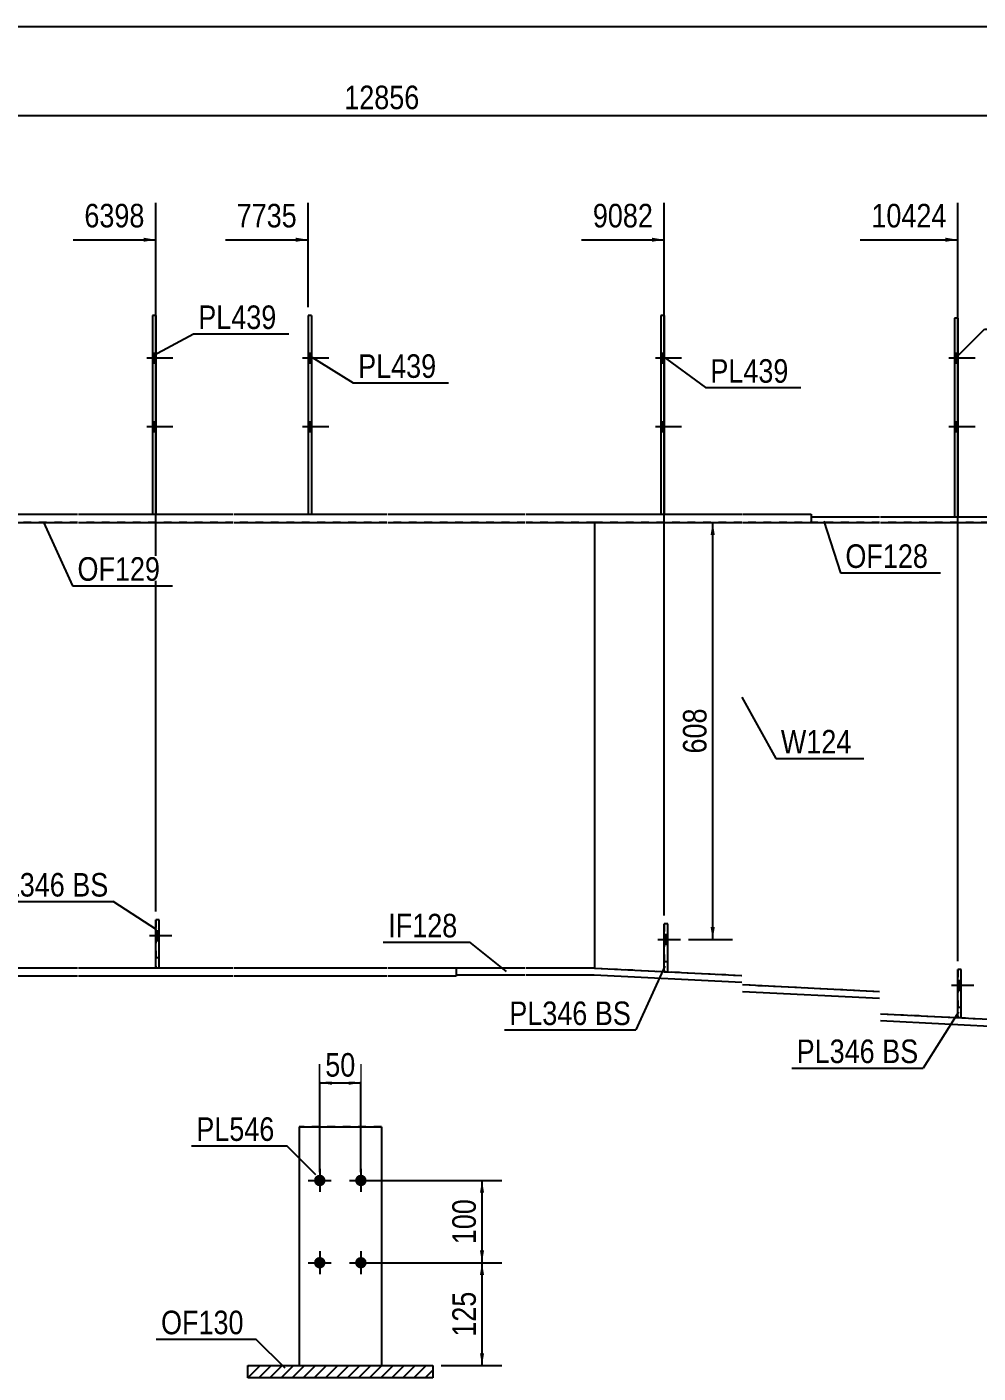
# Model space of a CAD drawing. Header units: millimetres. Extents: x -1024 to -622, y -183 to 94.
# Drawn here: x -865 to -749.4, y -70.1 to 93.6 of the extents above; entities that cross this region are included whole.
import ezdxf

# ---------------------------------------------------------------- set-up
doc = ezdxf.new("R2010")
doc.units = ezdxf.units.MM
doc.linetypes.add('DXK_LINE_DOT1', pattern=[1.8814, 0.9407, -0.9407])
doc.linetypes.add('DXK_LINE_DOT2', pattern=[3.9198, 1.9599, -1.9599])
doc.styles.add('Arial Narrow', font='ARIALN.TTF', dxfattribs={"height": 0.2})

# ---------------------------------------------------------------- blocks, each defined once
blk = doc.blocks.new('Unknown-624476722-1210')
at = {"color": 5, "linetype": 'Continuous'}
blk.add_line((-621.94, 93.57), (-1021.94, 93.57), dxfattribs=at)
blk = doc.blocks.new('Part-624476722-2227 - 1640')
at = {"color": 7, "linetype": 'DXK_LINE_DOT1'}
for p, q in [((-787.53, -15.44), (-787.53, -21.26)), ((-787.11, -15.44), (-787.53, -15.44)), ((-787.11, -21.27), (-787.11, -15.44)), ((-787.31, -21.27), (-787.11, -21.27))]:
    blk.add_line(p, q, dxfattribs=at)
blk = doc.blocks.new('Part-624476722-2053 - 1640')
at = {"color": 2, "linetype": 'Continuous'}
for p, q in [((-830.42, 58.5), (-830.83, 58.5)), ((-830.83, 58.5), (-830.83, 34.33)), ((-830.42, 58.5), (-830.42, 34.33))]:
    blk.add_line(p, q, dxfattribs=at)
at = {"color": 7, "linetype": 'DXK_LINE_DOT1'}
blk.add_line((-830.83, 34.33), (-830.42, 34.33), dxfattribs=at)
blk = doc.blocks.new('Part-624476722-1663 - 1640')
at = {"color": 2, "linetype": 'Continuous'}
for p, q in [((-769.68, 34), (-761.34, 34)), ((-769.68, 34), (-769.68, 33.33)), ((-769.68, 33.33), (-761.34, 33.33)), ((-761.24, 34), (-742.41, 34)), ((-761.24, 33.33), (-742.41, 33.33)), ((-742.31, 34), (-648.14, 34)), ((-742.31, 33.33), (-648.14, 33.33)), ((-648.14, 34), (-648.14, 33.33))]:
    blk.add_line(p, q, dxfattribs=at)
blk = doc.blocks.new('Part-624476722-1685 - 1640')
at = {"color": 2, "linetype": 'Continuous'}
for p, q in [((-867.2, 34.33), (-858.87, 34.33)), ((-867.2, 34.33), (-867.2, 33.33)), ((-867.2, 33.33), (-858.87, 33.33)), ((-858.77, 34.33), (-839.93, 34.33)), ((-858.77, 33.33), (-839.93, 33.33)), ((-839.83, 34.33), (-821.25, 34.33)), ((-839.83, 33.33), (-821.25, 33.33)), ((-821.15, 34.33), (-804.48, 34.33)), ((-821.15, 33.33), (-804.48, 33.33)), ((-804.38, 34.33), (-778.11, 34.33)), ((-804.38, 33.33), (-778.11, 33.33)), ((-778.01, 34.33), (-769.68, 34.33)), ((-778.01, 33.33), (-769.68, 33.33)), ((-769.68, 34.33), (-769.68, 33.33))]:
    blk.add_line(p, q, dxfattribs=at)
blk = doc.blocks.new('Part-624476722-1712 - 1640')
at = {"color": 2, "linetype": 'Continuous'}
for p, q in [((-796.03, 33.33), (-796.03, -20.83)), ((-715.06, 33.33), (-715.06, 19.73)), ((-715.06, -33.33), (-715.06, 14.42))]:
    blk.add_line(p, q, dxfattribs=at)
at = {"color": 7, "linetype": 'DXK_LINE_DOT1'}
for p, q in [((-778.11, 33.33), (-796.03, 33.33)), ((-761.34, 33.33), (-778.01, 33.33)), ((-742.41, 33.33), (-761.24, 33.33)), ((-715.06, 33.33), (-742.31, 33.33)), ((-715.06, 14.42), (-715.06, 33.33)), ((-796.03, -20.83), (-778.11, -21.73)), ((-778.01, -22.84), (-761.34, -23.67)), ((-761.24, -26.38), (-742.41, -27.32)), ((-742.31, -31.97), (-715.06, -33.33))]:
    blk.add_line(p, q, dxfattribs=at)
blk = doc.blocks.new('Part-624476722-1717 - 1640')
at = {"color": 2, "linetype": 'Continuous'}
blk.add_line((-921.58, 33.33), (-921.58, -20.83), dxfattribs=at)
at = {"color": 7, "linetype": 'DXK_LINE_DOT1'}
for p, q in [((-913.25, 33.33), (-921.58, 33.33)), ((-894.32, 33.33), (-913.15, 33.33)), ((-875.63, 33.33), (-894.22, 33.33)), ((-858.87, 33.33), (-875.53, 33.33)), ((-839.93, 33.33), (-858.77, 33.33)), ((-821.25, 33.33), (-839.83, 33.33)), ((-804.48, 33.33), (-821.15, 33.33)), ((-796.03, 33.33), (-804.38, 33.33)), ((-796.03, 33.33), (-796.03, -20.83)), ((-913.25, -20.83), (-921.58, -20.83)), ((-894.32, -20.83), (-913.15, -20.83)), ((-875.63, -20.83), (-894.22, -20.83)), ((-858.87, -20.83), (-875.53, -20.83)), ((-839.93, -20.83), (-858.77, -20.83)), ((-821.25, -20.83), (-839.83, -20.83)), ((-804.48, -20.83), (-821.15, -20.83)), ((-796.03, -20.83), (-804.38, -20.83))]:
    blk.add_line(p, q, dxfattribs=at)
blk = doc.blocks.new('Part-624476722-2237 - 1640')
at = {"color": 2, "linetype": 'Continuous'}
for p, q in [((-849.35, -20.81), (-849.35, -14.97)), ((-848.93, -14.97), (-849.35, -14.97)), ((-848.93, -20.81), (-848.93, -14.97)), ((-849.35, -20.81), (-848.93, -20.81))]:
    blk.add_line(p, q, dxfattribs=at)
at = {"color": 7, "linetype": 'DXK_LINE_DOT1'}
blk.add_line((-849.35, -19.56), (-848.93, -19.56), dxfattribs=at)
blk = doc.blocks.new('Part-624476722-2217 - 1640')
at = {"color": 2, "linetype": 'Continuous'}
for p, q in [((-787.53, 58.5), (-787.94, 58.5)), ((-787.94, 58.5), (-787.94, 34.33)), ((-787.53, 58.5), (-787.53, 34.33))]:
    blk.add_line(p, q, dxfattribs=at)
at = {"color": 7, "linetype": 'DXK_LINE_DOT1'}
blk.add_line((-787.94, 34.33), (-787.53, 34.33), dxfattribs=at)
blk = doc.blocks.new('Part-624476722-1761 - 1640')
at = {"color": 2, "linetype": 'Continuous'}
for p, q in [((-913.25, -20.83), (-931.45, -20.83)), ((-931.45, -20.83), (-931.45, -21.83)), ((-894.32, -20.83), (-913.15, -20.83)), ((-875.63, -20.83), (-894.22, -20.83)), ((-858.87, -20.83), (-875.53, -20.83)), ((-839.93, -20.83), (-858.77, -20.83)), ((-821.25, -20.83), (-839.83, -20.83)), ((-812.82, -20.83), (-821.15, -20.83)), ((-812.82, -20.83), (-812.82, -21.83)), ((-913.25, -21.83), (-931.45, -21.83)), ((-894.32, -21.83), (-913.15, -21.83)), ((-875.63, -21.83), (-894.22, -21.83)), ((-858.87, -21.83), (-875.53, -21.83)), ((-839.93, -21.83), (-858.77, -21.83)), ((-821.25, -21.83), (-839.83, -21.83)), ((-812.82, -21.83), (-821.15, -21.83))]:
    blk.add_line(p, q, dxfattribs=at)
blk = doc.blocks.new('Part-624476722-1783 - 1640')
at = {"color": 2, "linetype": 'Continuous'}
for p, q in [((-804.48, -20.83), (-812.82, -20.83)), ((-812.82, -20.83), (-812.82, -21.67)), ((-796.03, -20.83), (-804.38, -20.83)), ((-796.03, -20.83), (-778.11, -21.73)), ((-812.82, -21.67), (-804.48, -21.67)), ((-804.38, -21.67), (-796.05, -21.67)), ((-796.05, -21.67), (-778.11, -22.56)), ((-778.01, -22.84), (-761.34, -23.67)), ((-778.01, -23.67), (-761.34, -24.51)), ((-761.24, -26.38), (-742.41, -27.32)), ((-761.24, -27.21), (-742.41, -28.16)), ((-742.31, -31.97), (-715.06, -33.33)), ((-742.31, -32.81), (-715.1, -34.17)), ((-715.06, -33.33), (-715.1, -34.17))]:
    blk.add_line(p, q, dxfattribs=at)
blk = doc.blocks.new('Part-624476722-2011 - 1640')
at = {"color": 2, "linetype": 'Continuous'}
for p, q in [((-751.83, 58.17), (-752.24, 58.17)), ((-752.24, 58.17), (-752.24, 34)), ((-751.83, 58.17), (-751.83, 34))]:
    blk.add_line(p, q, dxfattribs=at)
at = {"color": 7, "linetype": 'DXK_LINE_DOT1'}
blk.add_line((-752.24, 34), (-751.83, 34), dxfattribs=at)
blk = doc.blocks.new('Part-624476722-2222 - 1640')
at = {"color": 2, "linetype": 'Continuous'}
for p, q in [((-787.53, -21.26), (-787.53, -15.44)), ((-787.11, -15.44), (-787.53, -15.44)), ((-787.11, -21.27), (-787.11, -15.44)), ((-787.31, -21.27), (-787.11, -21.27))]:
    blk.add_line(p, q, dxfattribs=at)
at = {"color": 7, "linetype": 'DXK_LINE_DOT1'}
for p, q in [((-787.53, -20.02), (-787.11, -20.02)), ((-787.53, -21.27), (-787.53, -21.26)), ((-787.53, -21.27), (-787.31, -21.27))]:
    blk.add_line(p, q, dxfattribs=at)
blk = doc.blocks.new('Part-624476722-2207 - 1640')
at = {"color": 2, "linetype": 'Continuous'}
for p, q in [((-751.83, -26.84), (-751.83, -21)), ((-751.41, -21), (-751.83, -21)), ((-751.41, -26.84), (-751.41, -21)), ((-751.83, -26.84), (-751.41, -26.84))]:
    blk.add_line(p, q, dxfattribs=at)
at = {"color": 7, "linetype": 'DXK_LINE_DOT1'}
blk.add_line((-751.83, -25.59), (-751.41, -25.59), dxfattribs=at)
blk = doc.blocks.new('Part-624476722-2212 - 1640')
at = {"color": 7, "linetype": 'DXK_LINE_DOT1'}
for p, q in [((-751.83, -21), (-751.83, -26.84)), ((-751.41, -21), (-751.83, -21)), ((-751.41, -26.84), (-751.41, -21)), ((-751.83, -26.84), (-751.41, -26.84))]:
    blk.add_line(p, q, dxfattribs=at)
blk = doc.blocks.new('Part-624476722-2232 - 1640')
at = {"color": 2, "linetype": 'Continuous'}
for p, q in [((-849.35, 58.5), (-849.77, 58.5)), ((-849.77, 58.5), (-849.77, 34.33)), ((-849.35, 58.5), (-849.35, 34.33))]:
    blk.add_line(p, q, dxfattribs=at)
at = {"color": 7, "linetype": 'DXK_LINE_DOT1'}
blk.add_line((-849.77, 34.33), (-849.35, 34.33), dxfattribs=at)
blk = doc.blocks.new('Part-624476722-2242 - 1640')
at = {"color": 7, "linetype": 'DXK_LINE_DOT1'}
for p, q in [((-849.35, -14.97), (-849.35, -20.81)), ((-848.93, -14.97), (-849.35, -14.97)), ((-848.93, -20.81), (-848.93, -14.97)), ((-849.35, -20.81), (-848.93, -20.81))]:
    blk.add_line(p, q, dxfattribs=at)
blk = doc.blocks.new('Bolt-624476722-2249 - 1640')
at = {"linetype": 'Continuous'}
for points in [[(-751.83, 52.75), (-751.83, 53.91), (-752.24, 53.91), (-752.24, 52.75)], [(-751.83, 52.75), (-751.83, 53.91), (-752.24, 53.91), (-752.24, 52.75)], [(-751.83, 44.41), (-751.83, 45.58), (-752.24, 45.58), (-752.24, 44.41)], [(-751.83, 44.41), (-751.83, 45.58), (-752.24, 45.58), (-752.24, 44.41)]]:
    blk.add_hatch(color=3, dxfattribs=at).paths.add_polyline_path(points)
at = {"color": 3, "linetype": 'Continuous'}
for p, q in [((-752.91, 53.33), (-749.74, 53.33)), ((-752.91, 53.33), (-749.74, 53.33)), ((-752.24, 53.91), (-751.83, 53.91)), ((-752.24, 53.91), (-751.83, 53.91)), ((-752.24, 52.75), (-751.83, 52.75)), ((-752.24, 52.75), (-751.83, 52.75)), ((-752.91, 45), (-749.74, 45)), ((-752.91, 45), (-749.74, 45)), ((-752.24, 45.58), (-751.83, 45.58)), ((-752.24, 45.58), (-751.83, 45.58)), ((-752.24, 44.41), (-751.83, 44.41)), ((-752.24, 44.41), (-751.83, 44.41))]:
    blk.add_line(p, q, dxfattribs=at)
blk = doc.blocks.new('Bolt-624476722-2254 - 1640')
at = {"linetype": 'Continuous'}
for points in [[(-830.42, 52.75), (-830.42, 53.91), (-830.83, 53.91), (-830.83, 52.75)], [(-830.42, 52.75), (-830.42, 53.91), (-830.83, 53.91), (-830.83, 52.75)], [(-830.42, 44.41), (-830.42, 45.58), (-830.83, 45.58), (-830.83, 44.41)], [(-830.42, 44.41), (-830.42, 45.58), (-830.83, 45.58), (-830.83, 44.41)]]:
    blk.add_hatch(color=3, dxfattribs=at).paths.add_polyline_path(points)
at = {"color": 3, "linetype": 'Continuous'}
for p, q in [((-831.5, 53.33), (-828.33, 53.33)), ((-831.5, 53.33), (-828.33, 53.33)), ((-830.83, 53.91), (-830.42, 53.91)), ((-830.83, 53.91), (-830.42, 53.91)), ((-830.83, 52.75), (-830.42, 52.75)), ((-830.83, 52.75), (-830.42, 52.75)), ((-831.5, 45), (-828.33, 45)), ((-831.5, 45), (-828.33, 45)), ((-830.83, 45.58), (-830.42, 45.58)), ((-830.83, 45.58), (-830.42, 45.58)), ((-830.83, 44.41), (-830.42, 44.41)), ((-830.83, 44.41), (-830.42, 44.41))]:
    blk.add_line(p, q, dxfattribs=at)
blk = doc.blocks.new('Bolt-624476722-2263 - 1640')
at = {"linetype": 'Continuous'}
blk.add_hatch(color=3, dxfattribs=at).paths.add_polyline_path([(-751.41, -23.5), (-751.41, -22.34), (-751.83, -22.34), (-751.83, -23.5)])
at = {"color": 3, "linetype": 'Continuous'}
for p, q in [((-751.83, -22.34), (-751.41, -22.34)), ((-752.62, -22.92), (-749.87, -22.92)), ((-751.83, -23.5), (-751.41, -23.5))]:
    blk.add_line(p, q, dxfattribs=at)
blk = doc.blocks.new('Bolt-624476722-2264 - 1640')
at = {"color": 3, "linetype": 'DXK_LINE_DOT2'}
for p, q in [((-751.83, -22.34), (-751.41, -22.34)), ((-752.62, -22.92), (-749.87, -22.92)), ((-751.83, -23.5), (-751.41, -23.5))]:
    blk.add_line(p, q, dxfattribs=at)
blk = doc.blocks.new('Bolt-624476722-2265 - 1640')
at = {"linetype": 'Continuous'}
for points in [[(-787.53, 52.75), (-787.53, 53.91), (-787.94, 53.91), (-787.94, 52.75)], [(-787.53, 52.75), (-787.53, 53.91), (-787.94, 53.91), (-787.94, 52.75)], [(-787.53, 44.41), (-787.53, 45.58), (-787.94, 45.58), (-787.94, 44.41)], [(-787.53, 44.41), (-787.53, 45.58), (-787.94, 45.58), (-787.94, 44.41)]]:
    blk.add_hatch(color=3, dxfattribs=at).paths.add_polyline_path(points)
at = {"color": 3, "linetype": 'Continuous'}
for p, q in [((-788.61, 53.33), (-785.44, 53.33)), ((-788.61, 53.33), (-785.44, 53.33)), ((-787.94, 53.91), (-787.53, 53.91)), ((-787.94, 53.91), (-787.53, 53.91)), ((-787.94, 52.75), (-787.53, 52.75)), ((-787.94, 52.75), (-787.53, 52.75)), ((-788.61, 45), (-785.44, 45)), ((-788.61, 45), (-785.44, 45)), ((-787.94, 45.58), (-787.53, 45.58)), ((-787.94, 45.58), (-787.53, 45.58)), ((-787.94, 44.41), (-787.53, 44.41)), ((-787.94, 44.41), (-787.53, 44.41))]:
    blk.add_line(p, q, dxfattribs=at)
blk = doc.blocks.new('Bolt-624476722-2266 - 1640')
at = {"linetype": 'Continuous'}
blk.add_hatch(color=3, dxfattribs=at).paths.add_polyline_path([(-787.11, -17.94), (-787.11, -16.77), (-787.53, -16.77), (-787.53, -17.94)])
at = {"color": 3, "linetype": 'Continuous'}
for p, q in [((-788.32, -17.35), (-785.57, -17.35)), ((-787.53, -16.77), (-787.11, -16.77)), ((-787.53, -17.94), (-787.11, -17.94))]:
    blk.add_line(p, q, dxfattribs=at)
blk = doc.blocks.new('Bolt-624476722-2267 - 1640')
at = {"color": 3, "linetype": 'DXK_LINE_DOT2'}
for p, q in [((-788.32, -17.35), (-785.57, -17.35)), ((-787.53, -16.77), (-787.11, -16.77)), ((-787.53, -17.94), (-787.11, -17.94))]:
    blk.add_line(p, q, dxfattribs=at)
blk = doc.blocks.new('Bolt-624476722-2268 - 1640')
at = {"linetype": 'Continuous'}
for points in [[(-849.35, 52.75), (-849.35, 53.91), (-849.77, 53.91), (-849.77, 52.75)], [(-849.35, 52.75), (-849.35, 53.91), (-849.77, 53.91), (-849.77, 52.75)], [(-849.35, 44.41), (-849.35, 45.58), (-849.77, 45.58), (-849.77, 44.41)], [(-849.35, 44.41), (-849.35, 45.58), (-849.77, 45.58), (-849.77, 44.41)]]:
    blk.add_hatch(color=3, dxfattribs=at).paths.add_polyline_path(points)
at = {"color": 3, "linetype": 'Continuous'}
for p, q in [((-850.43, 53.33), (-847.27, 53.33)), ((-850.43, 53.33), (-847.27, 53.33)), ((-849.77, 53.91), (-849.35, 53.91)), ((-849.77, 53.91), (-849.35, 53.91)), ((-849.77, 52.75), (-849.35, 52.75)), ((-849.77, 52.75), (-849.35, 52.75)), ((-850.43, 45), (-847.27, 45)), ((-850.43, 45), (-847.27, 45)), ((-849.77, 45.58), (-849.35, 45.58)), ((-849.77, 45.58), (-849.35, 45.58)), ((-849.77, 44.41), (-849.35, 44.41)), ((-849.77, 44.41), (-849.35, 44.41))]:
    blk.add_line(p, q, dxfattribs=at)
blk = doc.blocks.new('Bolt-624476722-2269 - 1640')
at = {"linetype": 'Continuous'}
blk.add_hatch(color=3, dxfattribs=at).paths.add_polyline_path([(-848.93, -17.47), (-848.93, -16.31), (-849.35, -16.31), (-849.35, -17.47)])
at = {"color": 3, "linetype": 'Continuous'}
for p, q in [((-849.35, -16.31), (-848.93, -16.31)), ((-850.14, -16.89), (-847.39, -16.89)), ((-849.35, -17.47), (-848.93, -17.47))]:
    blk.add_line(p, q, dxfattribs=at)
blk = doc.blocks.new('Bolt-624476722-2270 - 1640')
at = {"color": 3, "linetype": 'DXK_LINE_DOT2'}
for p, q in [((-849.35, -16.31), (-848.93, -16.31)), ((-850.14, -16.89), (-847.39, -16.89)), ((-849.35, -17.47), (-848.93, -17.47))]:
    blk.add_line(p, q, dxfattribs=at)
blk = doc.blocks.new('Bolt-624476722-1263 - 1257')
at = {"linetype": 'Continuous'}
for points in [[(-828.72, -46.65, -1), (-830.12, -46.65, -1)], [(-823.72, -46.65, -1), (-825.12, -46.65, -1)], [(-828.72, -56.65, -1), (-830.12, -56.65, -1)], [(-823.72, -56.65, -1), (-825.12, -56.65, -1)]]:
    blk.add_hatch(color=3, dxfattribs=at).paths.add_polyline_path(points)
at = {"color": 3, "linetype": 'Continuous'}
for p, q in [((-829.42, -45.25), (-829.42, -48.05)), ((-824.42, -45.25), (-824.42, -48.05)), ((-830.82, -46.65), (-828.02, -46.65)), ((-825.82, -46.65), (-823.02, -46.65)), ((-829.42, -55.25), (-829.42, -58.05)), ((-824.42, -55.25), (-824.42, -58.05)), ((-830.82, -56.65), (-828.02, -56.65)), ((-825.82, -56.65), (-823.02, -56.65))]:
    blk.add_line(p, q, dxfattribs=at)
blk = doc.blocks.new('Part-624476722-1354 - 1257')
at = {"color": 2, "linetype": 'Continuous'}
for p, q in [((-831.92, -40.15), (-831.92, -69.15)), ((-831.92, -40.15), (-821.92, -40.15)), ((-821.92, -40.15), (-821.92, -69.15))]:
    blk.add_line(p, q, dxfattribs=at)
at = {"color": 7, "linetype": 'DXK_LINE_DOT1'}
for p, q in [((-821.92, -40.15), (-831.92, -40.15)), ((-831.92, -69.15), (-821.92, -69.15))]:
    blk.add_line(p, q, dxfattribs=at)
blk = doc.blocks.new('Part-624476722-1410 - 1257')
at = {"linetype": 'Continuous'}
h = blk.add_hatch(dxfattribs=at)
h.set_pattern_fill('', scale=0.3, style=0, pattern_type=0)
h.set_pattern_definition([(45, (-838.1694, -70.6488), (-0.67352, 0.67352), [])])
h.paths.add_polyline_path([(-838.17, -69.15), (-838.17, -70.65), (-815.67, -70.65), (-815.67, -69.15)])
at = {"color": 2, "linetype": 'Continuous'}
for p, q in [((-838.17, -70.65), (-838.17, -69.15)), ((-838.17, -69.15), (-815.67, -69.15)), ((-815.67, -69.15), (-815.67, -70.65)), ((-815.67, -70.65), (-838.17, -70.65))]:
    blk.add_line(p, q, dxfattribs=at)
blk = doc.blocks.new('StraightDimension-624476722-2340 - 1640')
at = {"linetype": 'Continuous'}
blk.add_hatch(color=7, dxfattribs=at).paths.add_polyline_path([(-789.03, 67.95), (-787.53, 67.7), (-789.03, 67.45)])
at = {"color": 7, "linetype": 'Continuous'}
for p, q in [((-787.53, -14.44), (-787.53, 72.2)), ((-797.59, 67.7), (-787.53, 67.7))]:
    blk.add_line(p, q, dxfattribs=at)
at = {"color": 0}
blk.add_wipeout([(-788.3, 68.6), (-788.3, 72.8), (-796.81, 72.8), (-796.81, 68.6)], dxfattribs=at)
at = {"color": 3, "style": 'Arial Narrow'}
blk.add_text('9082', height=2.863, dxfattribs=at).set_placement((-796.21, 69.2))
blk = doc.blocks.new('StraightDimension-624476722-2339 - 1640')
at = {"linetype": 'Continuous'}
blk.add_hatch(color=7, dxfattribs=at).paths.add_polyline_path([(-753.33, 67.95), (-751.83, 67.7), (-753.33, 67.45)])
at = {"color": 7, "linetype": 'Continuous'}
for p, q in [((-751.83, -20), (-751.83, 72.2)), ((-763.72, 67.7), (-751.83, 67.7))]:
    blk.add_line(p, q, dxfattribs=at)
at = {"color": 0}
blk.add_wipeout([(-752.6, 68.6), (-752.6, 72.8), (-762.94, 72.8), (-762.94, 68.6)], dxfattribs=at)
at = {"color": 3, "style": 'Arial Narrow'}
blk.add_text('10424', height=2.863, dxfattribs=at).set_placement((-762.34, 69.2))
blk = doc.blocks.new('StraightDimension-624476722-2341 - 1640')
at = {"linetype": 'Continuous'}
blk.add_hatch(color=7, dxfattribs=at).paths.add_polyline_path([(-832.33, 67.95), (-830.83, 67.7), (-832.33, 67.45)])
at = {"color": 7, "linetype": 'Continuous'}
for p, q in [((-830.83, 59.5), (-830.83, 72.2)), ((-840.89, 67.7), (-830.83, 67.7))]:
    blk.add_line(p, q, dxfattribs=at)
at = {"color": 0}
blk.add_wipeout([(-831.61, 68.6), (-831.61, 72.8), (-840.12, 72.8), (-840.12, 68.6)], dxfattribs=at)
at = {"color": 3, "style": 'Arial Narrow'}
blk.add_text('7735', height=2.863, dxfattribs=at).set_placement((-839.52, 69.2))
blk = doc.blocks.new('StraightDimension-624476722-2342 - 1640')
at = {"linetype": 'Continuous'}
blk.add_hatch(color=7, dxfattribs=at).paths.add_polyline_path([(-850.85, 67.95), (-849.35, 67.7), (-850.85, 67.45)])
at = {"color": 7, "linetype": 'Continuous'}
for p, q in [((-849.35, -13.97), (-849.35, 72.2)), ((-859.41, 67.7), (-849.35, 67.7))]:
    blk.add_line(p, q, dxfattribs=at)
at = {"color": 0}
blk.add_wipeout([(-850.12, 68.6), (-850.12, 72.8), (-858.64, 72.8), (-858.64, 68.6)], dxfattribs=at)
at = {"color": 3, "style": 'Arial Narrow'}
blk.add_text('6398', height=2.863, dxfattribs=at).set_placement((-858.04, 69.2))
blk = doc.blocks.new('StraightDimension-624476722-2515 - 1640')
at = {"linetype": 'Continuous'}
for points in [[(-781.89, 31.83), (-781.64, 33.33), (-781.39, 31.83)], [(-781.39, -15.85), (-781.64, -17.35), (-781.89, -15.85)]]:
    blk.add_hatch(color=7, dxfattribs=at).paths.add_polyline_path(points)
at = {"color": 7, "linetype": 'Continuous'}
for p, q in [((-784.59, 33.33), (-779.24, 33.33)), ((-781.64, -17.35), (-781.64, 33.33)), ((-784.59, -17.35), (-779.24, -17.35))]:
    blk.add_line(p, q, dxfattribs=at)
at = {"color": 0}
blk.add_wipeout([(-781.79, 11.33), (-785.99, 11.33), (-785.99, 4.65), (-781.79, 4.65)], dxfattribs=at)
at = {"color": 3, "style": 'Arial Narrow'}
blk.add_text('608', height=2.863, rotation=90.0002, dxfattribs=at).set_placement((-782.39, 5.25))
blk = doc.blocks.new('StraightDimension-624476722-7297 - 1640')
at = {"color": 7, "linetype": 'Continuous'}
blk.add_line((-1000, 82.82), (-643.73, 82.82), dxfattribs=at)
at = {"color": 0}
blk.add_wipeout([(-816.7, 82.97), (-816.7, 87.17), (-827.04, 87.17), (-827.04, 82.97)], dxfattribs=at)
at = {"color": 3, "style": 'Arial Narrow'}
blk.add_text('12856', height=2.863, dxfattribs=at).set_placement((-826.44, 83.57))
blk = doc.blocks.new('StraightDimension-624476722-1456 - 1257')
at = {"linetype": 'Continuous'}
for points in [[(-827.92, -35.03), (-829.42, -34.78), (-827.92, -34.53)], [(-825.92, -34.53), (-824.42, -34.78), (-825.92, -35.03)]]:
    blk.add_hatch(color=7, dxfattribs=at).paths.add_polyline_path(points)
at = {"color": 7, "linetype": 'Continuous'}
for p, q in [((-829.42, -45.65), (-829.42, -32.53)), ((-824.42, -45.65), (-824.42, -32.53)), ((-829.42, -34.78), (-824.42, -34.78))]:
    blk.add_line(p, q, dxfattribs=at)
at = {"color": 0}
blk.add_wipeout([(-824.49, -34.63), (-824.49, -30.43), (-829.35, -30.43), (-829.35, -34.63)], dxfattribs=at)
at = {"color": 3, "style": 'Arial Narrow'}
blk.add_text('50', height=2.863, dxfattribs=at).set_placement((-828.75, -34.03))
blk = doc.blocks.new('StraightDimension-624476722-1475 - 1257')
at = {"linetype": 'Continuous'}
for points in [[(-809.94, -48.15), (-809.69, -46.65), (-809.44, -48.15)], [(-809.44, -55.15), (-809.69, -56.65), (-809.94, -55.15)]]:
    blk.add_hatch(color=7, dxfattribs=at).paths.add_polyline_path(points)
at = {"color": 7, "linetype": 'Continuous'}
for p, q in [((-823.42, -46.65), (-807.29, -46.65)), ((-809.69, -56.65), (-809.69, -46.65)), ((-823.42, -56.65), (-807.29, -56.65))]:
    blk.add_line(p, q, dxfattribs=at)
at = {"color": 0}
blk.add_wipeout([(-809.84, -48.31), (-814.04, -48.31), (-814.04, -55), (-809.84, -55)], dxfattribs=at)
at = {"color": 3, "style": 'Arial Narrow'}
blk.add_text('100', height=2.863, rotation=90.0002, dxfattribs=at).set_placement((-810.44, -54.4))
blk = doc.blocks.new('StraightDimension-624476722-1485 - 1257')
at = {"linetype": 'Continuous'}
for points in [[(-809.94, -58.15), (-809.69, -56.65), (-809.44, -58.15)], [(-809.44, -67.65), (-809.69, -69.15), (-809.94, -67.65)]]:
    blk.add_hatch(color=7, dxfattribs=at).paths.add_polyline_path(points)
at = {"color": 7, "linetype": 'Continuous'}
for p, q in [((-823.42, -56.65), (-807.29, -56.65)), ((-809.69, -69.15), (-809.69, -56.65)), ((-814.67, -69.15), (-807.29, -69.15))]:
    blk.add_line(p, q, dxfattribs=at)
at = {"color": 0}
blk.add_wipeout([(-809.84, -59.56), (-814.04, -59.56), (-814.04, -66.24), (-809.84, -66.24)], dxfattribs=at)
at = {"color": 3, "style": 'Arial Narrow'}
blk.add_text('125', height=2.863, rotation=90.0002, dxfattribs=at).set_placement((-810.44, -65.64))
blk = doc.blocks.new('Mark-624476722-1681 - 1640')
at = {"color": 0}
blk.add_wipeout([(-848.83, 26.25), (-848.83, 29.25), (-858.88, 29.25), (-858.88, 26.25)], dxfattribs=at)
blk.add_wipeout([(-848.83, 26.25), (-848.83, 29.25), (-858.88, 29.25), (-858.88, 26.25)], dxfattribs=at)
at = {"color": 7, "linetype": 'Continuous'}
for p, q in [((-863.01, 33.39), (-859.48, 25.65)), ((-859.48, 25.65), (-847.33, 25.65))]:
    blk.add_line(p, q, dxfattribs=at)
at = {"color": 3, "style": 'Arial Narrow'}
blk.add_text('OF129', height=2.863, dxfattribs=at).set_placement((-858.88, 26.25))
blk = doc.blocks.new('Mark-624476722-1659 - 1640')
at = {"color": 0}
blk.add_wipeout([(-755.45, 27.81), (-755.45, 30.81), (-765.5, 30.81), (-765.5, 27.81)], dxfattribs=at)
blk.add_wipeout([(-755.45, 27.81), (-755.45, 30.81), (-765.5, 30.81), (-765.5, 27.81)], dxfattribs=at)
at = {"color": 7, "linetype": 'Continuous'}
for p, q in [((-768.12, 33.48), (-766.1, 27.21)), ((-766.1, 27.21), (-753.95, 27.21))]:
    blk.add_line(p, q, dxfattribs=at)
at = {"color": 3, "style": 'Arial Narrow'}
blk.add_text('OF128', height=2.863, dxfattribs=at).set_placement((-765.5, 27.81))
blk = doc.blocks.new('Mark-624476722-1708 - 1640')
at = {"color": 0}
blk.add_wipeout([(-764.77, 5.25), (-764.77, 8.25), (-773.35, 8.25), (-773.35, 5.25)], dxfattribs=at)
blk.add_wipeout([(-764.77, 5.25), (-764.77, 8.25), (-773.35, 8.25), (-773.35, 5.25)], dxfattribs=at)
at = {"color": 7, "linetype": 'Continuous'}
for p, q in [((-778.08, 12.09), (-773.95, 4.65)), ((-773.95, 4.65), (-763.27, 4.65))]:
    blk.add_line(p, q, dxfattribs=at)
at = {"color": 3, "style": 'Arial Narrow'}
blk.add_text('W124', height=2.863, dxfattribs=at).set_placement((-773.35, 5.25))
blk = doc.blocks.new('Mark-624476722-2049 - 1640')
at = {"color": 0}
blk.add_wipeout([(-815.25, 50.91), (-815.25, 53.91), (-824.75, 53.91), (-824.75, 50.91)], dxfattribs=at)
blk.add_wipeout([(-815.25, 50.91), (-815.25, 53.91), (-824.75, 53.91), (-824.75, 50.91)], dxfattribs=at)
at = {"color": 7, "linetype": 'Continuous'}
for p, q in [((-830.72, 53.64), (-825.35, 50.31)), ((-825.35, 50.31), (-813.75, 50.31))]:
    blk.add_line(p, q, dxfattribs=at)
at = {"color": 3, "style": 'Arial Narrow'}
blk.add_text('PL439', height=2.863, dxfattribs=at).set_placement((-824.75, 50.91))
blk = doc.blocks.new('Mark-624476722-1779 - 1640')
at = {"color": 7, "linetype": 'Continuous'}
blk.add_line((-806.73, -21.23), (-811.19, -17.7), dxfattribs=at)
at = {"color": 0}
blk.add_wipeout([(-812.69, -17.1), (-812.69, -14.1), (-821.09, -14.1), (-821.09, -17.1)], dxfattribs=at)
blk.add_wipeout([(-812.69, -17.1), (-812.69, -14.1), (-821.09, -14.1), (-821.09, -17.1)], dxfattribs=at)
at = {"color": 7, "linetype": 'Continuous'}
blk.add_line((-821.69, -17.7), (-811.19, -17.7), dxfattribs=at)
at = {"color": 3, "style": 'Arial Narrow'}
blk.add_text('IF128', height=2.863, dxfattribs=at).set_placement((-821.09, -17.1))
blk = doc.blocks.new('Mark-624476722-5129 - 1640')
at = {"color": 0}
blk.add_wipeout([(-738.49, 57.44), (-738.49, 60.44), (-748, 60.44), (-748, 57.44)], dxfattribs=at)
blk.add_wipeout([(-738.49, 57.44), (-738.49, 60.44), (-748, 60.44), (-748, 57.44)], dxfattribs=at)
at = {"color": 7, "linetype": 'Continuous'}
for p, q in [((-752.13, 53.31), (-748.6, 56.84)), ((-748.6, 56.84), (-736.99, 56.84))]:
    blk.add_line(p, q, dxfattribs=at)
at = {"color": 3, "style": 'Arial Narrow'}
blk.add_text('PL360', height=2.863, dxfattribs=at).set_placement((-748, 57.44))
blk = doc.blocks.new('Mark-624476722-2228 - 1640')
at = {"color": 0}
blk.add_wipeout([(-834.68, 56.85), (-834.68, 59.85), (-844.19, 59.85), (-844.19, 56.85)], dxfattribs=at)
blk.add_wipeout([(-834.68, 56.85), (-834.68, 59.85), (-844.19, 59.85), (-844.19, 56.85)], dxfattribs=at)
at = {"color": 7, "linetype": 'Continuous'}
for p, q in [((-849.66, 53.64), (-844.79, 56.25)), ((-844.79, 56.25), (-833.18, 56.25))]:
    blk.add_line(p, q, dxfattribs=at)
at = {"color": 3, "style": 'Arial Narrow'}
blk.add_text('PL439', height=2.863, dxfattribs=at).set_placement((-844.19, 56.85))
blk = doc.blocks.new('Mark-624476722-2213 - 1640')
at = {"color": 0}
blk.add_wipeout([(-772.42, 50.32), (-772.42, 53.32), (-781.92, 53.32), (-781.92, 50.32)], dxfattribs=at)
blk.add_wipeout([(-772.42, 50.32), (-772.42, 53.32), (-781.92, 53.32), (-781.92, 50.32)], dxfattribs=at)
at = {"color": 7, "linetype": 'Continuous'}
for p, q in [((-787.83, 53.64), (-782.52, 49.72)), ((-782.52, 49.72), (-770.92, 49.72))]:
    blk.add_line(p, q, dxfattribs=at)
at = {"color": 3, "style": 'Arial Narrow'}
blk.add_text('PL439', height=2.863, dxfattribs=at).set_placement((-781.92, 50.32))
blk = doc.blocks.new('MarkSet-624476722-2855 - 1640')
at = {"color": 0}
for points in [[(-761.92, -32.38), (-761.92, -29.38), (-771.43, -29.38), (-771.43, -32.38)], [(-756.64, -32.38), (-756.64, -29.38), (-761.02, -29.38), (-761.02, -32.38)]]:
    blk.add_wipeout(points, dxfattribs=at)
for points in [[(-761.92, -32.38), (-761.92, -29.38), (-771.43, -29.38), (-771.43, -32.38)], [(-756.64, -32.38), (-756.64, -29.38), (-761.02, -29.38), (-761.02, -32.38)]]:
    blk.add_wipeout(points, dxfattribs=at)
at = {"color": 7, "linetype": 'Continuous'}
for p in [(-751.75, -26.19), (-772.03, -32.98)]:
    blk.add_line(p, (-756.04, -32.98), dxfattribs=at)
at = {"color": 3, "style": 'Arial Narrow'}
for s, p in [('PL346', (-771.43, -32.38)), ('BS', (-761.02, -32.38))]:
    blk.add_text(s, height=2.863, dxfattribs=at).set_placement(p)
blk = doc.blocks.new('MarkSet-624476722-2873 - 1640')
at = {"color": 0}
for points in [[(-860.41, -12.14), (-860.41, -9.14), (-869.91, -9.14), (-869.91, -12.14)], [(-855.13, -12.14), (-855.13, -9.14), (-859.51, -9.14), (-859.51, -12.14)]]:
    blk.add_wipeout(points, dxfattribs=at)
for points in [[(-860.41, -12.14), (-860.41, -9.14), (-869.91, -9.14), (-869.91, -12.14)], [(-855.13, -12.14), (-855.13, -9.14), (-859.51, -9.14), (-859.51, -12.14)]]:
    blk.add_wipeout(points, dxfattribs=at)
at = {"color": 7, "linetype": 'Continuous'}
for p in [(-870.51, -12.74), (-849.24, -16.17)]:
    blk.add_line(p, (-854.53, -12.74), dxfattribs=at)
at = {"color": 3, "style": 'Arial Narrow'}
for s, p in [('PL346', (-869.91, -12.14)), ('BS', (-859.51, -12.14))]:
    blk.add_text(s, height=2.863, dxfattribs=at).set_placement(p)
blk = doc.blocks.new('MarkSet-624476722-2907 - 1640')
at = {"color": 0}
for points in [[(-796.87, -27.76), (-796.87, -24.76), (-806.37, -24.76), (-806.37, -27.76)], [(-791.58, -27.76), (-791.58, -24.76), (-795.97, -24.76), (-795.97, -27.76)]]:
    blk.add_wipeout(points, dxfattribs=at)
for points in [[(-796.87, -27.76), (-796.87, -24.76), (-806.37, -24.76), (-806.37, -27.76)], [(-791.58, -27.76), (-791.58, -24.76), (-795.97, -24.76), (-795.97, -27.76)]]:
    blk.add_wipeout(points, dxfattribs=at)
at = {"color": 7, "linetype": 'Continuous'}
for p in [(-787.45, -20.62), (-806.97, -28.36)]:
    blk.add_line(p, (-790.98, -28.36), dxfattribs=at)
at = {"color": 3, "style": 'Arial Narrow'}
for s, p in [('PL346', (-806.37, -27.76)), ('BS', (-795.97, -27.76))]:
    blk.add_text(s, height=2.863, dxfattribs=at).set_placement(p)
blk = doc.blocks.new('Mark-624476722-1350 - 1257')
at = {"color": 7, "linetype": 'Continuous'}
blk.add_line((-829.89, -45.98), (-833.43, -42.44), dxfattribs=at)
at = {"color": 0}
blk.add_wipeout([(-834.93, -41.84), (-834.93, -38.84), (-844.43, -38.84), (-844.43, -41.84)], dxfattribs=at)
blk.add_wipeout([(-834.93, -41.84), (-834.93, -38.84), (-844.43, -38.84), (-844.43, -41.84)], dxfattribs=at)
at = {"color": 7, "linetype": 'Continuous'}
blk.add_line((-845.03, -42.44), (-833.43, -42.44), dxfattribs=at)
at = {"color": 3, "style": 'Arial Narrow'}
blk.add_text('PL546', height=2.863, dxfattribs=at).set_placement((-844.43, -41.84))
blk = doc.blocks.new('Mark-624476722-1406 - 1257')
at = {"color": 7, "linetype": 'Continuous'}
blk.add_line((-833.64, -69.48), (-837.18, -65.94), dxfattribs=at)
at = {"color": 0}
blk.add_wipeout([(-838.68, -65.34), (-838.68, -62.34), (-848.72, -62.34), (-848.72, -65.34)], dxfattribs=at)
blk.add_wipeout([(-838.68, -65.34), (-838.68, -62.34), (-848.72, -62.34), (-848.72, -65.34)], dxfattribs=at)
at = {"color": 7, "linetype": 'Continuous'}
blk.add_line((-849.32, -65.94), (-837.18, -65.94), dxfattribs=at)
at = {"color": 3, "style": 'Arial Narrow'}
blk.add_text('OF130', height=2.863, dxfattribs=at).set_placement((-848.72, -65.34))

msp = doc.modelspace()

# ---------------------------------------------------------------- block references
for name in ['Unknown-624476722-1210', 'Part-624476722-2232 - 1640', 'Part-624476722-2053 - 1640', 'Part-624476722-2217 - 1640', 'Part-624476722-2011 - 1640', 'Bolt-624476722-2268 - 1640', 'Bolt-624476722-2254 - 1640', 'Bolt-624476722-2265 - 1640', 'Bolt-624476722-2249 - 1640', 'Part-624476722-1717 - 1640', 'Part-624476722-1685 - 1640', 'Part-624476722-1712 - 1640', 'Part-624476722-1663 - 1640', 'Bolt-624476722-2269 - 1640', 'Bolt-624476722-2270 - 1640', 'Part-624476722-2237 - 1640', 'Part-624476722-2242 - 1640', 'Part-624476722-2227 - 1640', 'Part-624476722-2222 - 1640', 'Bolt-624476722-2266 - 1640', 'Bolt-624476722-2267 - 1640', 'Part-624476722-1761 - 1640', 'Part-624476722-1783 - 1640', 'Part-624476722-2207 - 1640', 'Part-624476722-2212 - 1640', 'Bolt-624476722-2263 - 1640', 'Bolt-624476722-2264 - 1640', 'Part-624476722-1354 - 1257', 'Bolt-624476722-1263 - 1257', 'Part-624476722-1410 - 1257']:
    msp.add_blockref(name, (0, 0))

# ---------------------------------------------------------------- next in the draw order: block references
for name in ['StraightDimension-624476722-2342 - 1640', 'StraightDimension-624476722-2341 - 1640', 'StraightDimension-624476722-2340 - 1640', 'StraightDimension-624476722-2339 - 1640', 'StraightDimension-624476722-2515 - 1640', 'Mark-624476722-1779 - 1640', 'MarkSet-624476722-2855 - 1640', 'StraightDimension-624476722-1456 - 1257', 'StraightDimension-624476722-1475 - 1257', 'Mark-624476722-1406 - 1257']:
    msp.add_blockref(name, (0, 0))

# ---------------------------------------------------------------- next in the draw order: block references
for name in ['StraightDimension-624476722-7297 - 1640', 'Mark-624476722-1708 - 1640', 'MarkSet-624476722-2873 - 1640', 'MarkSet-624476722-2907 - 1640', 'Mark-624476722-1350 - 1257', 'StraightDimension-624476722-1485 - 1257']:
    msp.add_blockref(name, (0, 0))

# ---------------------------------------------------------------- next in the draw order: block references
for name in ['Mark-624476722-2228 - 1640', 'Mark-624476722-5129 - 1640', 'Mark-624476722-2049 - 1640', 'Mark-624476722-2213 - 1640', 'Mark-624476722-1681 - 1640', 'Mark-624476722-1659 - 1640']:
    msp.add_blockref(name, (0, 0))

doc.saveas('drawing.dxf')
